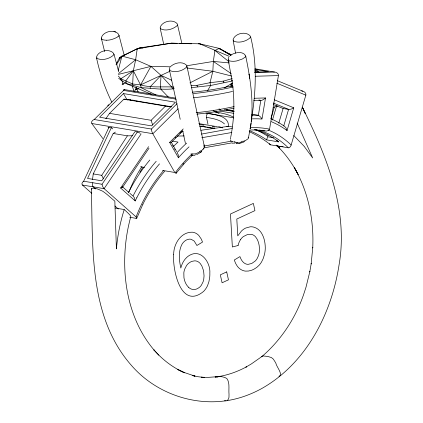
<?xml version="1.0" encoding="UTF-8"?>
<svg xmlns="http://www.w3.org/2000/svg" width="423" height="423" viewBox="0 0 423 423"><rect width="100%" height="100%" fill="white"/><g stroke="black" fill="none" stroke-linecap="round" stroke-linejoin="round"><path stroke-width="0.63" d="M176.343 172.383L176.148 173.213L185.507 162.094L192.687 154.992L192.465 155.188M177.078 103.64L151.397 129.047L151.788 131.368L152.766 133.684L91.802 123.516C90.776 122.162 92.568 119.995 94.207 119.513L123.622 90.406L123.828 89.591L124.547 89.888M123.622 90.406L176.264 99.183M136.803 87.847L136.465 89.057L135.619 89.586M231.344 54.953L219.22 48.402L199.645 43.796L171.378 43.178L139.717 47.884L137.216 48.74L135.651 59.738L133.34 70.747L132.679 83.981L132.965 85.272L141.182 87.709L155.955 94.958M207.365 90.987L210.633 85.483L210.014 82.702L212.843 71.265L213.345 61.435L214.91 50.437L219.22 48.402L231.09 55.217M249.76 128.957L250.337 128.481L250.21 127.952M116.008 64.455L119.482 57.787L121.961 56.111L135.651 59.738L150.916 66.379L161.047 75.368L160.391 86.625L161.01 89.412L168.232 96.967M278.45 75.4C278.63 73.428 276.288 72.074 274.448 72.042L254.905 68.785M101.346 37.816C103.075 31.286 114.607 28.827 118.694 34.385M233.062 39.762C234.797 33.274 246.244 30.736 250.374 36.23M169.385 69.272L169.861 67.453M250.368 128.354L250.368 128.386C254.308 104.365 250.649 79.968 245.784 56.375M160.132 27.595C161.903 21.134 173.308 18.58 177.454 24.063M251.209 121.38C255.73 93.546 257.612 64.772 250.691 37.145L250.231 36.605M96.465 57.116C98.226 50.644 109.657 48.069 113.776 53.578M228.166 59.056L228.658 57.242M92.531 179.415L93.24 173.906L113.221 133.467L115.389 132.076M200.899 130.3L228.483 126.303C228.98 116.114 216.079 114.971 208.46 113.316A2.993 2.3 -80.5 0 0 206.44 117.282L207.984 124.193M183.244 128.925L169.655 142.366L178.411 157.784L178.257 154.686L177.031 153.047M250.427 126.963L250.987 123.294M230.736 137.131C234.432 118.329 234.855 98.966 231.952 80.026L232.031 80.608L228.267 60.013M252.108 118.868A137.813 103.868 -71.2 0 1 259.722 118.895C264.285 120.143 259.928 116.129 258.379 115.342L260.822 100.32L258.881 99.997M262.017 119.037L265.501 97.946L254.318 98.273M269.678 128.492L278.424 75.58L255.333 76.256M230.361 139.331L230.646 137.681M249.787 130.728L248.507 137.57M204.172 144.888L204.092 145.179M122.786 187.008L148.986 148.251M118.213 70.366L121.961 56.111L137.216 48.74L171.378 43.178L177.226 43.358M115.104 208.016L124.225 209.533L127.825 212.891A36.145 10.009 29.7 0 1 129.094 214.165L130.178 215.386A9.132 2.527 29.7 0 1 130.443 215.741C130.596 215.984 130.76 216.232 130.802 216.523C129.057 223.027 127.609 229.652 126.599 236.325C120.756 275.764 127.82 319.249 154.268 350.286L153.983 349.98L158.805 355.167M288.29 147.823A3.178 2.009 -68.9 0 0 291.14 145.036L305.84 95.159C306.331 93.266 304.534 91.632 302.847 91.194L277.234 80.64M270.916 118.652L274.337 107.024M268.066 134.963L267.701 136.211A130.543 107.585 -82 0 0 256.576 130.051M272.46 120.021L276.674 105.697M278.783 123.178L283.103 108.489L288.597 109.404A2.993 0.296 16.4 0 1 288.846 109.451L291.172 109.134L293.742 107.796L274.194 99.743M283.738 125.927L288.597 109.404M271.175 121.644A140.515 96.137 -79 0 1 284.991 129.094L287.053 130.554L293.742 107.796M124.182 209.676C120.19 222.429 117.578 235.616 116.399 248.93L114.845 201.184L107.363 194.754A37.002 10.247 29.7 0 0 105.142 192.973L103.207 191.561A7.598 2.104 29.7 0 0 102.636 191.18L97.385 188.917A27.58 7.635 29.7 0 0 95.434 188.515L94.726 188.394A29.843 8.264 29.7 0 0 93.309 188.203L91.542 188.335L91.558 189.25M261.657 356.763C280.803 340.409 295.217 318.641 303.518 294.831L306.009 287.18L309.874 271.471L309.8 271.846L311.228 263.476L311.164 263.931L312.777 247.307L312.734 247.92C314.056 220.108 308.335 191.635 294.249 167.45L298.162 174.562C292.89 164.383 286.218 154.913 278.107 146.792L279.365 148.002L276.14 145.094M259.162 130.051L266.474 131.082L268.452 130.432L269.52 129.115M269.504 129.168L269.514 129.142A128.777 97.057 -71.2 0 0 250.479 127.725M136.322 217.745L136.095 218.337L129.761 217.279M137.163 217.359L142.895 204.209M91.775 193.306L82.427 185.047C81.168 183.661 82.559 182.027 83.659 181.229L108.97 127.286L111.349 127.683L112.724 128.899M111.349 127.683L87.556 178.432L101.726 180.795L134.963 131.622L137.343 132.018L102.028 184.264L102.699 186.628L104.01 188.573L136.09 216.92A3.178 0.878 29.7 0 1 136.111 218.353M148.584 146.67L120.618 188.034L135.217 200.925L136.777 197.779M142.868 204.272C148.753 192.428 155.981 181.218 164.679 171.246M170.638 66.813L150.916 66.379L140.563 84.923L141.182 87.709C152.259 88.132 163.178 90.184 174.265 88.719M139.796 172.304L142.657 167.709M103.455 178.892L101.742 175.323L127.386 135.831L132.505 135.762M116.325 64.698L121.961 56.111M204.008 148.177L203.712 148.589M141.081 133.954L104.1 188.658L82.427 185.047M105.84 118.699L109.557 113.359L123.902 99.167L126.778 99.315L171.585 106.786M233.427 40.042L233.179 40.751L235.548 53.166M101.769 38.007L101.573 38.271A6.054 1.845 -12.1 0 0 101.478 38.874L101.816 39.286M150.916 66.379L133.34 70.747L125.816 80.862L126.435 83.648L151.852 94.472M160.502 27.876L160.243 28.579L163.796 44.547M228.589 59.283L228.478 59.416A6.065 1.755 -12.9 0 0 228.293 60.119L228.764 60.589M232.105 86.202L232.528 85.705A100.219 29.8 -12.5 0 1 195.331 91.891L192.275 92.193M178.411 157.784L180.24 155.727A137.813 98.363 -74.5 0 1 189.023 146.866M96.957 57.248L96.571 58.099C99.844 73.311 104.941 88.127 111.783 102.102M169.887 69.398L169.491 70.25L180.214 119.302M176.132 173.229L175.111 172.891A128.777 91.918 -74.5 0 1 192.127 153.882M265.475 97.972L263.656 99.49L261.811 100.309L253.795 100.568M169.824 71.318L161.047 75.368L150.086 86.884L150.371 88.174M122.665 187.199L120.618 188.034M123.484 93.568L99.579 117.224L151.534 125.885L175.439 102.234L123.484 93.568L127.217 100.082M109.557 113.359L151.117 120.291L165.462 106.099L171.151 106.903M178.099 108.79L152.83 133.79L174.799 172.468L162.532 170.421M175.133 137.983L176.063 137.068M179.77 133.398L181.626 131.564M181.821 131.907L171.357 142.318L176.655 151.693M201.734 151.138L201.11 151.714M202.791 149.583L201.316 150.826A2.993 1.343 51.9 0 1 200.412 152.285L200.285 152.38M170.807 66.316C174.858 62.816 182.017 61.092 186.321 65.015M200.883 151.905L200.412 152.285M118.583 73.491L135.651 59.738M118.033 36.679L118.81 35.966A6.065 1.851 -12.1 0 0 118.99 35.231L118.657 34.818M83.659 181.229L102.028 184.264M199.503 152.962L199.09 153.242M217.047 377.062C220.134 375.899 223.968 376.925 226.802 378.437C230.101 382.847 228.462 389.112 229.023 394.273A36.167 22.445 81.4 0 1 228.991 395.531C229.388 398.329 227.817 401.787 224.491 400.755M198.947 153.338L198.662 153.523M173.901 87.069C162.802 86.366 151.418 88.005 140.563 84.923L133.34 70.747L120.814 78.757L121.131 80.19L126.435 83.648L132.965 85.272M199.577 152.053L195.368 153.877L190.9 153.998M224.433 87.921L232.222 83.162M244.806 141.472L244.372 141.721M198.213 153.787L197.758 154.03M231.444 54.715C235.495 52.373 242.395 50.972 245.467 55.413M119.73 58.897L119.482 57.787L121.771 56.619M122.913 56.032L137.216 48.74M189.927 82.892L212.843 71.265L231.608 76.045M119.482 57.787L121.792 56.656M136.825 49.295L139.717 47.884L143.011 48.021M243.891 141.975L239.191 143.587M245.203 140.759L248.232 138.659A5.785 2.369 -2.8 0 0 248.37 138.305L248.396 138.072A7.651 3.098 -10.2 0 0 248.338 137.623A7.202 2.977 -15.5 0 0 248.148 137.232M171.664 80.217L161.047 75.368L140.563 84.923L132.679 83.981L120.814 78.757L118.324 76.055M125.763 82.781L122.971 84.077L122.548 83.585M197.43 154.189L196.917 154.4M283.103 146.252L281.3 146.506A27.654 17.48 -68.9 0 1 279.603 146.347L279.254 146.3A26.612 16.82 -68.9 0 1 277.451 145.845M273.427 107.31L277.71 105.999M191.18 85.568L197.012 85.324L210.014 82.702L223.524 81.1L232.253 78.578M238.096 245.504L232.354 246.974L230.472 214.006L253.351 203.405L254.947 210.622L236.806 219.029L237.779 235.87L241.443 231.058A18.469 14.192 -80.5 0 1 245.731 228.029L250.205 226.807A17.623 13.541 -80.5 0 1 253.779 227.14L255.857 227.939A21.108 16.222 -80.5 0 1 257.877 229.171L258.511 229.668A19.178 14.736 -80.5 0 1 261.266 232.745C264.148 237.176 265.221 242.575 265.279 247.799A22.747 17.48 -80.5 0 1 264.433 254.651L263.085 258.828L261.583 261.879A18.67 14.35 -80.5 0 1 259.045 265.311L256.74 267.421L254.08 269.118A28.41 21.832 -80.5 0 1 251.532 270.255L248.486 271.037L245.61 271.122A18.089 13.901 -80.5 0 1 241.607 269.916A18.871 14.504 -80.5 0 1 240.386 269.181A17.967 13.811 -80.5 0 1 237.24 266.109L235.585 263.349L234.289 260.013L239.92 256.608C240.967 259.405 242.506 262.376 245.335 263.714A11.125 8.55 -80.5 0 0 248.201 264.333L251.78 263.45L255.265 260.991A12.145 9.332 -80.5 0 0 257.163 258.474L258.321 256.01A13.906 10.686 -80.5 0 0 259.23 252.547C259.891 247.164 259.029 241.168 255.55 236.843A12.256 9.417 -80.5 0 0 253.462 235.135A11.58 8.899 -80.5 0 0 251.066 234.289L247.296 234.617L243.437 236.526A12.256 9.422 -80.5 0 0 240.661 239.423M196.203 154.617L195.648 154.723M118.329 74.4L133.34 70.747M232.132 81.036L210.633 85.483L191.64 87.646M232.195 128.47L201.485 134.08M231.09 141.219L203.653 146.125M232.174 142.831L204.409 147.77M231.862 132.494L201.792 137.729M227.014 400.639C239.095 398.762 250.733 394.548 261.446 388.689C305.834 363.833 331.447 314.252 338.997 265.274C348.732 209.681 326.461 155.907 302.308 107.125L305.269 113.544L302.355 107.209M171.225 142.387L169.681 142.371M186.273 65.84L213.345 61.435L229.319 62.921M195.008 155.262L192.301 155.304M239.053 143.609L236.637 143.667M225.57 400.814C190.731 405.726 154.009 391.809 131.125 365.06L130.818 364.711C88.983 316.462 92.944 248.56 91.384 188.854M278.969 376.301C283.664 374.921 276.187 366.218 275.939 363.426A36.151 17.38 50.6 0 0 275.394 362.352L273.332 359.111L271.402 357.551L267.69 356.415L262.762 355.923L251.399 363.896L245.879 367.148L246.45 366.847C236.732 372.113 226.099 375.746 215.111 377.078L219.162 376.555L207.386 377.432L201.274 377.179L204.219 377.485L198.165 376.74L192.216 375.508L195.061 376.158L183.45 372.224L177.834 369.538L184.682 372.822C172.87 367.677 162.453 359.65 153.983 349.98M184.19 135.92L177.094 136.079M254.889 71.08L257.464 71.001L258.976 72.164M254.625 72.106L268.452 71.699L254.81 69.425M254.604 72.619L274.448 72.042M106.649 40.227L108.42 40.132A6.065 1.851 -12.1 0 0 110.615 39.762L112.111 39.365A12.711 3.881 -12.1 0 0 117.991 36.679M198.392 43.796L199.645 43.796L201.48 44.531M182.202 131.262L182.72 131.273M179.172 43.416L191.513 43.786M199.704 126.271L206.149 127M236.129 142.429L234.157 142.149M199.577 124.616L203.875 125.129M186.95 67.981L212.843 71.265M207.106 127.127L208.507 127.328M209.871 127.54L210.765 127.683A2.993 2.295 -80.6 0 1 209.084 127.186M214.472 111.82C221.028 113.026 227.881 113.988 233.766 117.314M254.863 70.567L257.464 71.001M301.625 90.987L302.847 91.194M123.965 89.523L175.54 98.115M226.458 109.747L227.743 109.959M229.028 110.176L230.313 110.387M231.598 110.604L232.883 110.815M226.384 109.985L234.162 111.281M251.664 114.199L258.379 115.342M224.195 109.853L233.956 111.482M219.701 111.011L233.84 113.369M123.902 99.167L165.462 106.099M205.927 113.168L233.031 117.689A2.998 1.877 84.1 0 1 233.702 117.996M228.483 126.303L232.164 126.921M198.778 123.611L217.501 126.736M273.633 137.745L267.516 136.729L266.717 139.881M200.645 126.191L213.583 128.349M254.255 129.607A127.582 89.893 -79.3 0 1 277.054 140.674L278.662 141.89L266.723 139.902L264.793 138.628A127.582 105.301 -82 0 0 249.385 130.633M288.296 147.796L270.567 144.84L269.694 144.148A128.423 108.193 -82.6 0 0 249.226 131.653M181.864 131.236L183.154 131.453M94.207 119.513L151.397 129.047M172.23 141.113L178.02 142.08A141.694 108.891 -80.5 0 0 173.499 146.384M113.221 133.467L127.386 135.831M140.579 166.762L144.454 167.408M93.24 173.906L101.742 175.323M206.44 117.282C212.706 118.535 219.637 119.413 224.491 123.928M212.33 127.958L213.409 128.158M212.283 126.53L214.72 127.074M233.39 141.996L232.756 141.848M228.505 53.827L230.276 54.239L230.524 55.35M113.93 31.524L115.691 31.947M234.575 143.339L234.072 143.18M232.518 143.291L233.364 143.55M277.456 145.829L276.637 145.449M273.406 104.56L283.103 108.489M199.645 43.796L229.377 56.412M276.832 83.209L305.84 95.159M273.247 103.022L288.846 109.451M122.453 186.612L122.781 186.866M278.63 141.879L276.552 140.124M186.321 65.993L187.019 66.665L204.388 146.48A6.726 3.305 -24.5 0 0 204.066 145.829M113.544 53.911L114.067 54.435L118.71 71.788M230.773 55.397L219.22 48.402L220.129 49.269M231.074 141.176L230.308 140.267M213.345 61.435L231.201 73.623M118.673 78.26L121.131 80.19M214.91 50.437L229.081 61.816M177.459 24.545L181.821 43.209M122.665 186.955L128.925 192.491M129.887 193.337L132.78 195.891M95.646 188.954L93.266 186.85A2.993 2.3 -80.5 0 1 92.859 182.736M114.94 206.001L118.324 208.988M293.774 135.534L303.91 146.041M188.764 287.476L187.13 285.647A18.004 13.837 -80.5 0 1 184.328 279.518A19.009 14.604 -80.5 0 1 183.957 277.625L183.836 272.867A12.378 9.512 -80.5 0 1 184.74 269.065L186.448 265.718A12.013 9.232 -80.5 0 1 188.721 263.196L190.556 261.98A15.667 12.04 -80.5 0 1 192.095 261.314L194.585 260.848A11.157 8.576 -80.5 0 1 197.361 261.388L197.805 261.599A12.262 9.422 -80.5 0 1 199.08 262.419A11.929 9.169 -80.5 0 1 200.238 263.518L201.845 265.945L203.246 269.842A24.867 19.109 -80.5 0 1 203.727 272.174L204.045 275.918L203.733 279.376A12.595 9.681 -80.5 0 1 203.024 281.94L201.364 285.213A10.776 8.28 -80.5 0 1 199.529 287.265L197.768 288.465A12.531 9.629 -80.5 0 1 191.873 289.247A12.299 9.449 -80.5 0 1 188.769 287.471M277.197 145.924L279.365 148.002M287.661 147.178L287.619 147.135A128.423 87.593 -79 0 0 255.555 129.612M161.047 75.368L172.002 87.297L172.32 88.73M304.137 146.31L312.682 157.959L297.147 123.082M91.881 123.627L102.831 138.527M130.062 99.342L130.723 100.489M172.706 145.491L173.097 146.178M174.651 148.917L175.043 149.605M137.057 89.533L138.189 91.918M121.644 80.116L123.32 84.336M233.195 40.809C238.212 43.759 246.942 41.417 250.691 37.145M134.181 91.717L132.304 86.297M151.117 120.291L152.677 125.065M124.177 55.196L119.016 35.342M96.571 58.099C101.779 61.245 110.276 58.675 114.083 54.498M104.618 51.516L101.451 38.757M160.243 28.579C165.446 31.741 173.943 29.15 177.771 24.994M169.491 70.25C174.694 73.417 183.196 70.821 187.019 66.665M287.043 130.511L285.8 127.519L284.029 125.985A143.46 98.416 -79 0 0 270.905 118.794M223.524 81.1L223.852 82.559M197.012 85.324L197.345 86.815M116.552 63.26L116.875 64.724M185.427 143.381L182.614 130.384M249.655 77.8L249.073 74.062L249.744 78.377M135.217 200.925L134.366 197.705L133.071 195.981A143.46 114.258 -70.1 0 1 156.203 161.285M230.905 83.944L231.122 86.504M238.08 245.504A14.128 10.855 -80.5 0 1 240.666 239.434M200.877 150.72A13.52 5.689 -24.1 0 1 199.207 151.873M204.32 146.501A6.186 3.046 -22.7 0 1 203.717 148.187M203.807 148.589A9.708 4.563 -20.6 0 1 202.897 149.599M135.957 89.369A96.233 28.616 -12.5 0 1 138.892 88.74M133.102 100.425A96.359 28.653 -12.5 0 1 132.907 99.939M136.893 100.848A3.759 3.083 76 0 1 136.825 101.176M122.083 84.79A3.558 2.866 86 0 1 122.998 84.156M134.731 91.759A93.123 27.86 -12.7 0 1 136.391 87.318M231.931 82.971A95.905 28.251 -12.4 0 1 230.979 86.509M234.056 108.145A102.435 30.461 -12.5 0 1 196.811 114.131M234.104 106.591A105.438 31.355 -12.4 0 1 196.182 112.682M232.565 91.437A108.325 32.211 -12.4 0 1 193.649 97.75M233.189 86.99A105.359 31.328 -12.5 0 1 193.433 93.583M107.939 105.861A2.993 1.311 45.3 0 1 108.912 104.957M177.205 152.534A140.822 100.69 -74.6 0 1 186.643 143.133M182.847 164.314A125.906 89.692 -74.4 0 1 183.598 163.484M191.333 155.701A125.906 89.692 -74.4 0 1 192.132 154.971M108.309 127.952A3.003 0.83 29.7 0 1 108.97 127.291M128.555 192.412A142.837 112.978 -72.6 0 1 149.8 160.047M137.348 132.024A3.003 0.83 29.7 0 1 140.246 133.319M136.09 216.92A131.363 104.682 -69.9 0 1 163.516 170.591M128.793 192.312A130.543 96.507 -87.7 0 1 141.837 166.683M136.782 197.779A140.515 111.979 -69.9 0 1 159.513 163.865M215.45 111.979A2.993 2.3 -80.5 0 1 216.904 112.396M210.754 127.894A84.367 15.894 -4 0 1 214.44 128.671M213.282 110.821A87.249 27.426 -9.5 0 1 219.172 113.644M218.432 126.588A88.248 22.911 -17.1 0 1 222.699 127.926M218.998 108.87A88.761 28.045 -9.8 0 1 220.526 109.668M226.781 126.662A5.658 3.204 65.1 0 1 228.494 126.355M270.556 144.867A3.178 2.009 -68.9 0 1 269.419 143.603M268.441 130.141A131.363 89.872 -79 0 1 291.172 145.041M251.934 115.209A140.822 106.194 -71.4 0 1 258.146 115.283M250.136 129.998A125.906 94.837 -71 0 1 264.983 131.03M245.081 55.73A12.711 3.68 -12.9 0 1 245.245 55.81L245.758 56.27A6.054 1.75 -12.9 0 1 245.657 56.846L242.353 59.003L237.007 60.854A6.054 1.75 -12.9 0 1 235.188 61.166L233.771 61.287A12.711 3.68 -12.9 0 1 228.801 60.574M236.557 143.714A12.071 3.897 -14.6 0 1 235.997 143.656M244.811 140.679A11.966 3.574 -12.5 0 1 243.125 141.367M242.897 141.182A8.587 3.019 -10.5 0 1 241.062 141.721M241.269 142.472A6.662 3.061 -7.8 0 1 237.303 142.794M237.483 142.535A7.974 2.358 -4.9 0 1 236.092 142.456M235.082 141.784A11.992 3.014 -3.6 0 1 234.331 141.673M233.004 141.652A13.351 5.959 -20.7 0 1 231.244 141.076M106.67 40.211A12.711 3.881 -12.1 0 1 101.832 39.281M173.673 254.657C172.436 269.943 180.933 309.974 203.479 291.5A18.459 14.186 -80.5 0 0 205.805 288.698A17.909 13.763 -80.5 0 0 207.645 285.377L208.941 281.607L209.681 277.414A24.026 18.464 -80.5 0 0 209.84 273.147C210.654 262.805 201.216 248.772 189.869 255.154A18.501 14.218 -80.5 0 0 186.776 257.39C183.714 260.187 181.779 264.026 180.822 268.029C179.13 260.224 178.152 251.5 182.049 244.171A11.849 9.105 -80.5 0 1 186.014 240.211A13.071 10.041 -80.5 0 1 187.14 239.677L188.848 239.207A10.078 7.746 -80.5 0 1 191.318 239.355L194.215 241.073L196.901 245.488L202.532 242.083L201.269 239.053L198.847 235.526A16.032 12.32 -80.5 0 0 195.807 233.216A16.085 12.357 -80.5 0 0 192.285 232.201C180.785 231.947 173.52 244.214 173.673 254.657M226.702 271.889L220.33 274.839L222.091 282.781L228.462 279.83L226.702 271.889"/></g></svg>
